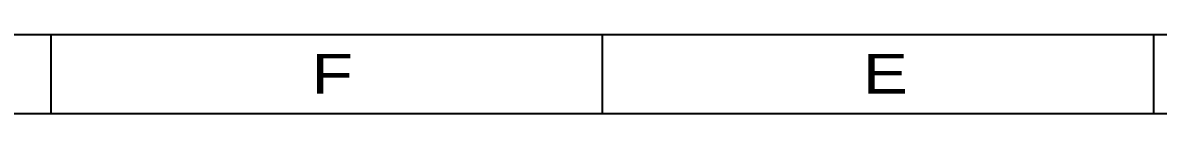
# Model space of a CAD drawing. Header units: inches. Extents: x 0 to 800, y 356 to 444.
# Drawn here: x 285.14 to 315.4, y 441.98 to 444.08 of the extents above; entities that cross this region are included whole.
import ezdxf

# ---------------------------------------------------------------- set-up
doc = ezdxf.new("R2010")
doc.units = ezdxf.units.IN
doc.header["$MEASUREMENT"] = 0

# ---------------------------------------------------------------- blocks, each defined once
blk = doc.blocks.new('block 4238')
at = {"color": 7, "lineweight": 25, "true_color": 0xffffff}
blk.add_lwpolyline([(249.376, 444.082), (374.065, 444.082)], dxfattribs=at)
blk = doc.blocks.new('block 4239')
at = {"color": 7, "lineweight": 25, "true_color": 0xffffff}
blk.add_lwpolyline([(251.476, 441.982), (371.966, 441.982)], dxfattribs=at)
blk = doc.blocks.new('block 4248')
at = {"color": 7, "lineweight": 25, "true_color": 0xffffff}
blk.add_lwpolyline([(315.289, 441.982), (315.289, 444.082)], dxfattribs=at)
blk = doc.blocks.new('block 4252')
at = {"color": 7, "lineweight": 25, "true_color": 0xffffff}
blk.add_lwpolyline([(300.595, 441.982), (300.595, 444.082)], dxfattribs=at)
blk = doc.blocks.new('block 4258')
at = {"color": 7, "lineweight": 25, "true_color": 0xffffff}
blk.add_lwpolyline([(285.901, 441.982), (285.901, 444.082)], dxfattribs=at)
blk = doc.blocks.new('block 4276')
at = {"color": 2, "true_color": 0xffff00, "insert": (292.832, 442.513), "char_height": 1.04956, "attachment_point": 7}
blk.add_mtext('\\fAdobe Song Std L|b0|i0|c0|p34;\\W1.29231;F', dxfattribs=at)
blk = doc.blocks.new('block 4277')
at = {"color": 2, "true_color": 0xffff00, "insert": (307.525, 442.513), "char_height": 1.04956, "attachment_point": 7}
blk.add_mtext('\\fAdobe Song Std L|b0|i0|c0|p34;\\W1.29231;E', dxfattribs=at)
blk = doc.blocks.new('block 4233')
for name in ['block 4238', 'block 4258', 'block 4252', 'block 4248', 'block 4276', 'block 4277', 'block 4239']:
    blk.add_blockref(name, (0, 0))

msp = doc.modelspace()

# ---------------------------------------------------------------- block references
msp.add_blockref('block 4233', (0, 0))

doc.saveas('drawing.dxf')
